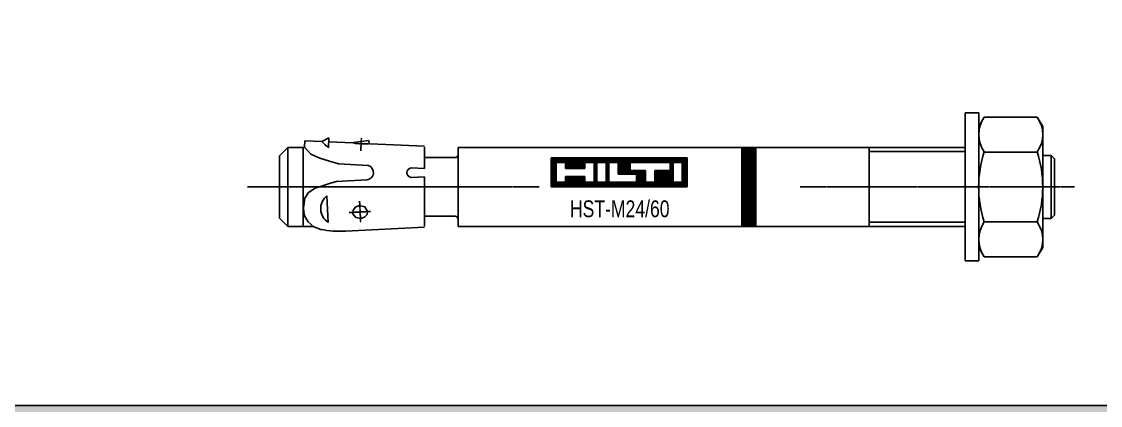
# Model space of a CAD drawing. Header units: millimetres. Extents: x 296 to 4896, y 152 to 3333.
# Drawn here: x 3438.7 to 3758.9, y 493.9 to 608.1 of the extents above; entities that cross this region are included whole.
import ezdxf
from ezdxf.enums import TextEntityAlignment as Align

# ---------------------------------------------------------------- set-up
doc = ezdxf.new("R2010")
doc.units = ezdxf.units.MM
doc.linetypes.add('DASHED', pattern=[0.25, 0.15625, -0.09375])
for name, color, linetype in [('1', 1, 'DASHED'), ('10', 1, 'Continuous'), ('2', 3, 'Continuous'), ('3', 4, 'Continuous'), ('4', 2, 'Continuous'), ('950', 3, 'Continuous'), ('951', 1, 'Continuous')]:
    doc.layers.add(name, color=color, linetype=linetype)
doc.styles.get("Standard").update_dxf_attribs({"font": 'arial.ttf'})

# ---------------------------------------------------------------- blocks, each defined once
blk = doc.blocks.new('HST-M24-60')
at = {"layer": '1'}
for p, q in [((-205.88, 10.74), (-205.7, 14.64)), ((-239.48, 0), (-152.92, 0)), ((-237.64, 0), (-178.89, 0)), ((-75.47, 0), (5.97, 0)), ((-206.24, -4.19), (-205.92, -10.36)), ((-209.32, -7.61), (-202.9, -7.28))]:
    blk.add_line(p, q, dxfattribs=at)
at = {"layer": '1', "linetype": 'Continuous'}
blk.add_arc((-205.01, 27.72), 14.95, 258.4927, 276.2076, dxfattribs=at)
at = {"layer": '10'}
for p, q in [((-149.35, 8.68), (-109.03, 8.68)), ((-149.35, 0), (-149.35, 8.68)), ((-149.27, 8.68), (-149.27, 0)), ((-149.12, 0), (-149.12, 8.68)), ((-148.98, 8.68), (-148.98, 0)), ((-148.83, 0), (-148.83, 8.68)), ((-148.69, 8.68), (-148.69, 0)), ((-148.55, 0), (-148.55, 8.68)), ((-148.4, 8.68), (-148.4, 0)), ((-148.26, 0), (-148.26, 8.68)), ((-148.11, 8.68), (-148.11, 0)), ((-147.97, 0), (-147.97, 8.68)), ((-147.9, 7.23), (-145.18, 7.23)), ((-147.9, 1.45), (-147.9, 7.23)), ((-147.82, 8.68), (-147.82, 7.23)), ((-147.68, 7.23), (-147.68, 8.68)), ((-147.53, 8.68), (-147.53, 7.23)), ((-147.39, 7.23), (-147.39, 8.68)), ((-147.24, 8.68), (-147.24, 7.23)), ((-147.1, 7.23), (-147.1, 8.68)), ((-146.95, 8.68), (-146.95, 7.23)), ((-146.81, 7.23), (-146.81, 8.68)), ((-146.67, 8.68), (-146.67, 7.23)), ((-146.52, 7.23), (-146.52, 8.68)), ((-146.38, 8.68), (-146.38, 7.23)), ((-146.23, 7.23), (-146.23, 8.68)), ((-146.09, 8.68), (-146.09, 7.23)), ((-145.94, 7.23), (-145.94, 8.68)), ((-145.8, 8.68), (-145.8, 7.23)), ((-145.65, 7.23), (-145.65, 8.68)), ((-145.51, 8.68), (-145.51, 7.23)), ((-145.36, 7.23), (-145.36, 8.68)), ((-145.22, 8.68), (-145.22, 7.23)), ((-145.18, 5.53), (-145.18, 7.23)), ((-145.07, 5.53), (-145.07, 8.68)), ((-144.93, 8.68), (-144.93, 5.53)), ((-144.79, 5.53), (-144.79, 8.68)), ((-144.64, 8.68), (-144.64, 5.53)), ((-144.5, 5.53), (-144.5, 8.68)), ((-144.35, 8.68), (-144.35, 5.53)), ((-144.21, 5.53), (-144.21, 8.68)), ((-144.06, 8.68), (-144.06, 5.53)), ((-143.92, 5.53), (-143.92, 8.68)), ((-143.77, 8.68), (-143.77, 5.53)), ((-143.63, 5.53), (-143.63, 8.68)), ((-143.48, 8.68), (-143.48, 5.53)), ((-143.34, 5.53), (-143.34, 8.68)), ((-143.19, 8.68), (-143.19, 5.53)), ((-143.05, 5.53), (-143.05, 8.68)), ((-142.91, 8.68), (-142.91, 5.53)), ((-142.76, 5.53), (-142.76, 8.68)), ((-142.62, 8.68), (-142.62, 5.53)), ((-142.47, 5.53), (-142.47, 8.68)), ((-142.33, 8.68), (-142.33, 5.53)), ((-142.18, 5.53), (-142.18, 8.68)), ((-142.04, 8.68), (-142.04, 5.53)), ((-141.89, 5.53), (-141.89, 8.68)), ((-141.75, 8.68), (-141.75, 5.53)), ((-141.6, 5.53), (-141.6, 8.68)), ((-141.46, 8.68), (-141.46, 5.53)), ((-141.31, 5.53), (-141.31, 8.68)), ((-141.17, 8.68), (-141.17, 5.53)), ((-141.03, 5.53), (-141.03, 8.68)), ((-140.88, 8.68), (-140.88, 5.53)), ((-140.74, 5.53), (-140.74, 8.68)), ((-140.59, 8.68), (-140.59, 5.53)), ((-140.45, 5.53), (-140.45, 8.68)), ((-140.3, 8.68), (-140.3, 5.53)), ((-140.16, 5.53), (-140.16, 8.68)), ((-140.01, 8.68), (-140.01, 5.53)), ((-139.87, 5.53), (-139.87, 8.68)), ((-139.72, 8.68), (-139.72, 5.53)), ((-139.58, 5.53), (-139.58, 8.68)), ((-139.43, 8.68), (-139.43, 5.53)), ((-139.39, 5.53), (-139.39, 7.23)), ((-139.39, 7.23), (-136.67, 7.23)), ((-139.29, 7.23), (-139.29, 8.68)), ((-139.15, 8.68), (-139.15, 7.23)), ((-139, 7.23), (-139, 8.68)), ((-138.86, 8.68), (-138.86, 7.23)), ((-138.71, 7.23), (-138.71, 8.68)), ((-138.57, 8.68), (-138.57, 7.23)), ((-138.42, 7.23), (-138.42, 8.68)), ((-138.28, 8.68), (-138.28, 7.23)), ((-138.13, 7.23), (-138.13, 8.68)), ((-137.99, 8.68), (-137.99, 7.23)), ((-137.84, 7.23), (-137.84, 8.68)), ((-137.7, 8.68), (-137.7, 7.23)), ((-137.55, 7.23), (-137.55, 8.68)), ((-137.41, 8.68), (-137.41, 7.23)), ((-137.27, 7.23), (-137.27, 8.68)), ((-137.12, 8.68), (-137.12, 7.23)), ((-136.98, 7.23), (-136.98, 8.68)), ((-136.83, 8.68), (-136.83, 7.23)), ((-136.69, 7.23), (-136.69, 8.68)), ((-136.67, 1.45), (-136.67, 7.23)), ((-136.54, 8.68), (-136.54, 0)), ((-136.4, 0), (-136.4, 8.68)), ((-136.25, 8.68), (-136.25, 0)), ((-136.11, 0), (-136.11, 8.68)), ((-135.96, 8.68), (-135.96, 0)), ((-135.82, 7.23), (-135.82, 8.68)), ((-135.82, 1.45), (-135.82, 7.23)), ((-135.82, 7.23), (-133.1, 7.23)), ((-135.67, 8.68), (-135.67, 7.23)), ((-135.53, 7.23), (-135.53, 8.68)), ((-135.39, 8.68), (-135.39, 7.23)), ((-135.24, 7.23), (-135.24, 8.68)), ((-135.1, 8.68), (-135.1, 7.23)), ((-134.95, 7.23), (-134.95, 8.68)), ((-134.81, 8.68), (-134.81, 7.23)), ((-134.66, 7.23), (-134.66, 8.68)), ((-134.52, 8.68), (-134.52, 7.23)), ((-134.37, 7.23), (-134.37, 8.68)), ((-134.23, 8.68), (-134.23, 7.23)), ((-134.08, 7.23), (-134.08, 8.68)), ((-133.94, 8.68), (-133.94, 7.23)), ((-133.79, 7.23), (-133.79, 8.68)), ((-133.65, 8.68), (-133.65, 7.23)), ((-133.51, 7.23), (-133.51, 8.68)), ((-133.36, 8.68), (-133.36, 7.23)), ((-133.22, 7.23), (-133.22, 8.68)), ((-133.1, 1.45), (-133.1, 7.23)), ((-133.07, 8.68), (-133.07, 0)), ((-132.93, 0), (-132.93, 8.68)), ((-132.78, 8.68), (-132.78, 0)), ((-132.64, 0), (-132.64, 8.68)), ((-132.49, 8.68), (-132.49, 0)), ((-132.35, 0), (-132.35, 8.68)), ((-132.25, 1.45), (-132.25, 7.23)), ((-132.25, 7.23), (-129.53, 7.23)), ((-132.2, 8.68), (-132.2, 7.23)), ((-132.06, 7.23), (-132.06, 8.68)), ((-131.91, 8.68), (-131.91, 7.23)), ((-131.77, 7.23), (-131.77, 8.68)), ((-131.63, 8.68), (-131.63, 7.23)), ((-131.48, 7.23), (-131.48, 8.68)), ((-131.34, 8.68), (-131.34, 7.23)), ((-131.19, 7.23), (-131.19, 8.68)), ((-131.05, 8.68), (-131.05, 7.23)), ((-130.9, 7.23), (-130.9, 8.68)), ((-130.76, 8.68), (-130.76, 7.23)), ((-130.61, 7.23), (-130.61, 8.68)), ((-130.47, 8.68), (-130.47, 7.23)), ((-130.32, 7.23), (-130.32, 8.68)), ((-130.18, 8.68), (-130.18, 7.23)), ((-130.03, 7.23), (-130.03, 8.68)), ((-129.89, 8.68), (-129.89, 7.23)), ((-129.75, 7.23), (-129.75, 8.68)), ((-129.6, 8.68), (-129.6, 7.23)), ((-129.53, 3.83), (-129.53, 7.23)), ((-129.46, 3.83), (-129.46, 8.68)), ((-129.31, 8.68), (-129.31, 3.83)), ((-129.17, 3.83), (-129.17, 8.68)), ((-129.02, 8.68), (-129.02, 3.83)), ((-128.88, 3.83), (-128.88, 8.68)), ((-128.73, 8.68), (-128.73, 3.83)), ((-128.59, 3.83), (-128.59, 8.68)), ((-128.44, 8.68), (-128.44, 3.83)), ((-128.3, 3.83), (-128.3, 8.68)), ((-128.15, 8.68), (-128.15, 3.83)), ((-128.01, 3.83), (-128.01, 8.68)), ((-127.87, 8.68), (-127.87, 3.83)), ((-127.72, 3.83), (-127.72, 8.68)), ((-127.58, 8.68), (-127.58, 3.83)), ((-127.43, 3.83), (-127.43, 8.68)), ((-127.29, 8.68), (-127.29, 3.83)), ((-127.14, 3.83), (-127.14, 8.68)), ((-127, 8.68), (-127, 3.83)), ((-126.85, 3.83), (-126.85, 8.68)), ((-126.71, 8.68), (-126.71, 3.83)), ((-126.56, 3.83), (-126.56, 8.68)), ((-126.42, 8.68), (-126.42, 3.83)), ((-126.27, 3.83), (-126.27, 8.68)), ((-126.13, 8.68), (-126.13, 3.83)), ((-125.99, 3.83), (-125.99, 8.68)), ((-125.95, 4.85), (-125.95, 7.23)), ((-125.95, 7.23), (-114.04, 7.23)), ((-125.84, 8.68), (-125.84, 7.23)), ((-125.7, 7.23), (-125.7, 8.68)), ((-125.55, 8.68), (-125.55, 7.23)), ((-125.41, 7.23), (-125.41, 8.68)), ((-125.26, 8.68), (-125.26, 7.23)), ((-125.12, 7.23), (-125.12, 8.68)), ((-124.97, 8.68), (-124.97, 7.23)), ((-124.83, 7.23), (-124.83, 8.68)), ((-124.68, 8.68), (-124.68, 7.23)), ((-124.54, 7.23), (-124.54, 8.68)), ((-124.39, 8.68), (-124.39, 7.23)), ((-124.25, 7.23), (-124.25, 8.68)), ((-124.11, 8.68), (-124.11, 7.23)), ((-123.96, 7.23), (-123.96, 8.68)), ((-123.82, 8.68), (-123.82, 7.23)), ((-123.67, 7.23), (-123.67, 8.68)), ((-123.53, 8.68), (-123.53, 7.23)), ((-123.38, 7.23), (-123.38, 8.68)), ((-123.24, 8.68), (-123.24, 7.23)), ((-123.09, 7.23), (-123.09, 8.68)), ((-122.95, 8.68), (-122.95, 7.23)), ((-122.8, 7.23), (-122.8, 8.68)), ((-122.66, 8.68), (-122.66, 7.23)), ((-122.51, 7.23), (-122.51, 8.68)), ((-122.37, 8.68), (-122.37, 7.23)), ((-122.23, 7.23), (-122.23, 8.68)), ((-122.08, 8.68), (-122.08, 7.23)), ((-121.94, 7.23), (-121.94, 8.68)), ((-121.79, 8.68), (-121.79, 7.23)), ((-121.65, 7.23), (-121.65, 8.68)), ((-121.5, 8.68), (-121.5, 7.23)), ((-121.36, 7.23), (-121.36, 8.68)), ((-121.21, 8.68), (-121.21, 7.23)), ((-121.07, 7.23), (-121.07, 8.68)), ((-120.92, 8.68), (-120.92, 7.23)), ((-120.78, 7.23), (-120.78, 8.68)), ((-120.63, 8.68), (-120.63, 7.23)), ((-120.49, 7.23), (-120.49, 8.68)), ((-120.35, 8.68), (-120.35, 7.23)), ((-120.2, 7.23), (-120.2, 8.68)), ((-120.06, 8.68), (-120.06, 7.23)), ((-119.91, 7.23), (-119.91, 8.68)), ((-119.77, 8.68), (-119.77, 7.23)), ((-119.62, 7.23), (-119.62, 8.68)), ((-119.48, 8.68), (-119.48, 7.23)), ((-119.33, 7.23), (-119.33, 8.68)), ((-119.19, 8.68), (-119.19, 7.23)), ((-119.04, 7.23), (-119.04, 8.68)), ((-118.9, 8.68), (-118.9, 7.23)), ((-118.75, 7.23), (-118.75, 8.68)), ((-118.61, 8.68), (-118.61, 7.23)), ((-118.47, 7.23), (-118.47, 8.68)), ((-118.32, 8.68), (-118.32, 7.23)), ((-118.18, 7.23), (-118.18, 8.68)), ((-118.03, 8.68), (-118.03, 7.23)), ((-117.89, 7.23), (-117.89, 8.68)), ((-117.74, 8.68), (-117.74, 7.23)), ((-117.6, 7.23), (-117.6, 8.68)), ((-117.45, 8.68), (-117.45, 7.23)), ((-117.31, 7.23), (-117.31, 8.68)), ((-117.16, 8.68), (-117.16, 7.23)), ((-117.02, 7.23), (-117.02, 8.68)), ((-116.87, 8.68), (-116.87, 7.23)), ((-116.73, 7.23), (-116.73, 8.68)), ((-116.59, 8.68), (-116.59, 7.23)), ((-116.44, 7.23), (-116.44, 8.68)), ((-116.3, 8.68), (-116.3, 7.23)), ((-116.15, 7.23), (-116.15, 8.68)), ((-116.01, 8.68), (-116.01, 7.23)), ((-115.86, 7.23), (-115.86, 8.68)), ((-115.72, 8.68), (-115.72, 7.23)), ((-115.57, 7.23), (-115.57, 8.68)), ((-115.43, 8.68), (-115.43, 7.23)), ((-115.28, 7.23), (-115.28, 8.68)), ((-115.14, 8.68), (-115.14, 7.23)), ((-114.99, 7.23), (-114.99, 8.68)), ((-114.85, 8.68), (-114.85, 7.23)), ((-114.71, 7.23), (-114.71, 8.68)), ((-114.56, 8.68), (-114.56, 7.23)), ((-114.42, 7.23), (-114.42, 8.68)), ((-114.27, 8.68), (-114.27, 7.23)), ((-114.13, 7.23), (-114.13, 8.68)), ((-114.04, 4.85), (-114.04, 7.23)), ((-113.98, 8.68), (-113.98, 0)), ((-113.84, 0), (-113.84, 8.68)), ((-113.69, 8.68), (-113.69, 0)), ((-113.55, 0), (-113.55, 8.68)), ((-113.4, 8.68), (-113.4, 0)), ((-113.26, 0), (-113.26, 8.68)), ((-113.19, 1.45), (-113.19, 7.23)), ((-113.19, 7.23), (-110.47, 7.23)), ((-113.11, 8.68), (-113.11, 7.23)), ((-112.97, 7.23), (-112.97, 8.68)), ((-112.83, 8.68), (-112.83, 7.23)), ((-112.68, 7.23), (-112.68, 8.68)), ((-112.54, 8.68), (-112.54, 7.23)), ((-112.39, 7.23), (-112.39, 8.68)), ((-112.25, 8.68), (-112.25, 7.23)), ((-112.1, 7.23), (-112.1, 8.68)), ((-111.96, 8.68), (-111.96, 7.23)), ((-111.81, 7.23), (-111.81, 8.68)), ((-111.67, 8.68), (-111.67, 7.23)), ((-111.52, 7.23), (-111.52, 8.68)), ((-111.38, 8.68), (-111.38, 7.23)), ((-111.23, 7.23), (-111.23, 8.68)), ((-111.09, 8.68), (-111.09, 7.23)), ((-110.95, 7.23), (-110.95, 8.68)), ((-110.8, 8.68), (-110.8, 7.23)), ((-110.66, 7.23), (-110.66, 8.68)), ((-110.51, 8.68), (-110.51, 7.23)), ((-110.47, 1.45), (-110.47, 7.23)), ((-110.37, 0), (-110.37, 8.68)), ((-110.22, 8.68), (-110.22, 0)), ((-110.08, 0), (-110.08, 8.68)), ((-109.93, 8.68), (-109.93, 0)), ((-109.79, 0), (-109.79, 8.68)), ((-109.64, 8.68), (-109.64, 0)), ((-109.5, 0), (-109.5, 8.68)), ((-109.35, 8.68), (-109.35, 0)), ((-109.21, 0), (-109.21, 8.68)), ((-109.07, 8.68), (-109.07, 0)), ((-109.03, 0), (-109.03, 8.68)), ((-145.18, 5.53), (-139.39, 5.53)), ((-124.08, 3.83), (-129.53, 3.83)), ((-125.95, 4.85), (-121.36, 4.85)), ((-125.84, 4.85), (-125.84, 3.83)), ((-125.7, 3.83), (-125.7, 4.85)), ((-125.55, 4.85), (-125.55, 3.83)), ((-125.41, 3.83), (-125.41, 4.85)), ((-125.26, 4.85), (-125.26, 3.83)), ((-125.12, 3.83), (-125.12, 4.85)), ((-124.97, 4.85), (-124.97, 3.83)), ((-124.83, 3.83), (-124.83, 4.85)), ((-124.68, 4.85), (-124.68, 3.83)), ((-124.54, 3.83), (-124.54, 4.85)), ((-124.39, 4.85), (-124.39, 3.83)), ((-124.25, 3.83), (-124.25, 4.85)), ((-124.11, 4.85), (-124.11, 3.83)), ((-124.08, 1.45), (-124.08, 3.83)), ((-123.96, 0), (-123.96, 4.85)), ((-123.82, 4.85), (-123.82, 0)), ((-123.67, 0), (-123.67, 4.85)), ((-123.53, 4.85), (-123.53, 0)), ((-123.38, 0), (-123.38, 4.85)), ((-123.24, 4.85), (-123.24, 0)), ((-123.09, 0), (-123.09, 4.85)), ((-122.95, 4.85), (-122.95, 0)), ((-122.8, 0), (-122.8, 4.85)), ((-122.66, 4.85), (-122.66, 0)), ((-122.51, 0), (-122.51, 4.85)), ((-122.37, 4.85), (-122.37, 0)), ((-122.23, 0), (-122.23, 4.85)), ((-122.08, 4.85), (-122.08, 0)), ((-121.94, 0), (-121.94, 4.85)), ((-121.79, 4.85), (-121.79, 0)), ((-121.65, 0), (-121.65, 4.85)), ((-121.5, 4.85), (-121.5, 0)), ((-121.36, 1.45), (-121.36, 4.85)), ((-118.64, 4.85), (-114.04, 4.85)), ((-118.64, 1.45), (-118.64, 4.85)), ((-118.61, 4.85), (-118.61, 0)), ((-118.47, 0), (-118.47, 4.85)), ((-118.32, 4.85), (-118.32, 0)), ((-118.18, 0), (-118.18, 4.85)), ((-118.03, 4.85), (-118.03, 0)), ((-117.89, 0), (-117.89, 4.85)), ((-117.74, 4.85), (-117.74, 0)), ((-117.6, 0), (-117.6, 4.85)), ((-117.45, 4.85), (-117.45, 0)), ((-117.31, 0), (-117.31, 4.85)), ((-117.16, 4.85), (-117.16, 0)), ((-117.02, 0), (-117.02, 4.85)), ((-116.87, 4.85), (-116.87, 0)), ((-116.73, 0), (-116.73, 4.85)), ((-116.59, 4.85), (-116.59, 0)), ((-116.44, 0), (-116.44, 4.85)), ((-116.3, 4.85), (-116.3, 0)), ((-116.15, 0), (-116.15, 4.85)), ((-116.01, 4.85), (-116.01, 0)), ((-115.86, 0), (-115.86, 4.85)), ((-115.72, 4.85), (-115.72, 0)), ((-115.57, 0), (-115.57, 4.85)), ((-115.43, 4.85), (-115.43, 0)), ((-115.28, 0), (-115.28, 4.85)), ((-115.14, 4.85), (-115.14, 0)), ((-114.99, 0), (-114.99, 4.85)), ((-114.85, 4.85), (-114.85, 0)), ((-114.71, 0), (-114.71, 4.85)), ((-114.56, 4.85), (-114.56, 0)), ((-114.42, 0), (-114.42, 4.85)), ((-114.27, 4.85), (-114.27, 0)), ((-114.13, 0), (-114.13, 4.85)), ((-149.35, 0), (-109.03, 0)), ((-147.9, 1.45), (-145.18, 1.45)), ((-147.82, 1.45), (-147.82, 0)), ((-147.68, 0), (-147.68, 1.45)), ((-147.53, 1.45), (-147.53, 0)), ((-147.39, 0), (-147.39, 1.45)), ((-147.24, 1.45), (-147.24, 0)), ((-147.1, 0), (-147.1, 1.45)), ((-146.95, 1.45), (-146.95, 0)), ((-146.81, 0), (-146.81, 1.45)), ((-146.67, 1.45), (-146.67, 0)), ((-146.52, 0), (-146.52, 1.45)), ((-146.38, 1.45), (-146.38, 0)), ((-146.23, 0), (-146.23, 1.45)), ((-146.09, 1.45), (-146.09, 0)), ((-145.94, 0), (-145.94, 1.45)), ((-145.8, 1.45), (-145.8, 0)), ((-145.65, 0), (-145.65, 1.45)), ((-145.51, 1.45), (-145.51, 0)), ((-145.36, 0), (-145.36, 1.45)), ((-145.22, 1.45), (-145.22, 0)), ((-145.18, 3.15), (-139.39, 3.15)), ((-145.18, 1.45), (-145.18, 3.15)), ((-145.07, 0), (-145.07, 3.15)), ((-144.93, 3.15), (-144.93, 0)), ((-144.79, 0), (-144.79, 3.15)), ((-144.64, 3.15), (-144.64, 0)), ((-144.5, 0), (-144.5, 3.15)), ((-144.35, 3.15), (-144.35, 0)), ((-144.21, 0), (-144.21, 3.15)), ((-144.06, 3.15), (-144.06, 0)), ((-143.92, 0), (-143.92, 3.15)), ((-143.77, 3.15), (-143.77, 0)), ((-143.63, 0), (-143.63, 3.15)), ((-143.48, 3.15), (-143.48, 0)), ((-143.34, 0), (-143.34, 3.15)), ((-143.19, 3.15), (-143.19, 0)), ((-143.05, 0), (-143.05, 3.15)), ((-142.91, 3.15), (-142.91, 0)), ((-142.76, 0), (-142.76, 3.15)), ((-142.62, 3.15), (-142.62, 0)), ((-142.47, 0), (-142.47, 3.15)), ((-142.33, 3.15), (-142.33, 0)), ((-142.18, 0), (-142.18, 3.15)), ((-142.04, 3.15), (-142.04, 0)), ((-141.89, 0), (-141.89, 3.15)), ((-141.75, 3.15), (-141.75, 0)), ((-141.6, 0), (-141.6, 3.15)), ((-141.46, 3.15), (-141.46, 0)), ((-141.31, 0), (-141.31, 3.15)), ((-141.17, 3.15), (-141.17, 0)), ((-141.03, 0), (-141.03, 3.15)), ((-140.88, 3.15), (-140.88, 0)), ((-140.74, 0), (-140.74, 3.15)), ((-140.59, 3.15), (-140.59, 0)), ((-140.45, 0), (-140.45, 3.15)), ((-140.3, 3.15), (-140.3, 0)), ((-140.16, 0), (-140.16, 3.15)), ((-140.01, 3.15), (-140.01, 0)), ((-139.87, 0), (-139.87, 3.15)), ((-139.72, 3.15), (-139.72, 0)), ((-139.58, 0), (-139.58, 3.15)), ((-139.43, 3.15), (-139.43, 0)), ((-139.39, 3.15), (-139.39, 1.45)), ((-139.39, 1.45), (-136.67, 1.45)), ((-139.29, 0), (-139.29, 1.45)), ((-139.15, 1.45), (-139.15, 0)), ((-139, 0), (-139, 1.45)), ((-138.86, 1.45), (-138.86, 0)), ((-138.71, 0), (-138.71, 1.45)), ((-138.57, 1.45), (-138.57, 0)), ((-138.42, 0), (-138.42, 1.45)), ((-138.28, 1.45), (-138.28, 0)), ((-138.13, 0), (-138.13, 1.45)), ((-137.99, 1.45), (-137.99, 0)), ((-137.84, 0), (-137.84, 1.45)), ((-137.7, 1.45), (-137.7, 0)), ((-137.55, 0), (-137.55, 1.45)), ((-137.41, 1.45), (-137.41, 0)), ((-137.27, 0), (-137.27, 1.45)), ((-137.12, 1.45), (-137.12, 0)), ((-136.98, 0), (-136.98, 1.45)), ((-136.83, 1.45), (-136.83, 0)), ((-136.69, 0), (-136.69, 1.45)), ((-135.82, 1.45), (-133.1, 1.45)), ((-135.82, 0), (-135.82, 1.45)), ((-135.67, 1.45), (-135.67, 0)), ((-135.53, 0), (-135.53, 1.45)), ((-135.39, 1.45), (-135.39, 0)), ((-135.24, 0), (-135.24, 1.45)), ((-135.1, 1.45), (-135.1, 0)), ((-134.95, 0), (-134.95, 1.45)), ((-134.81, 1.45), (-134.81, 0)), ((-134.66, 0), (-134.66, 1.45)), ((-134.52, 1.45), (-134.52, 0)), ((-134.37, 0), (-134.37, 1.45)), ((-134.23, 1.45), (-134.23, 0)), ((-134.08, 0), (-134.08, 1.45)), ((-133.94, 1.45), (-133.94, 0)), ((-133.79, 0), (-133.79, 1.45)), ((-133.65, 1.45), (-133.65, 0)), ((-133.51, 0), (-133.51, 1.45)), ((-133.36, 1.45), (-133.36, 0)), ((-133.22, 0), (-133.22, 1.45)), ((-132.25, 1.45), (-124.08, 1.45)), ((-132.2, 1.45), (-132.2, 0)), ((-132.06, 0), (-132.06, 1.45)), ((-131.91, 1.45), (-131.91, 0)), ((-131.77, 0), (-131.77, 1.45)), ((-131.63, 1.45), (-131.63, 0)), ((-131.48, 0), (-131.48, 1.45)), ((-131.34, 1.45), (-131.34, 0)), ((-131.19, 0), (-131.19, 1.45)), ((-131.05, 1.45), (-131.05, 0)), ((-130.9, 0), (-130.9, 1.45)), ((-130.76, 1.45), (-130.76, 0)), ((-130.61, 0), (-130.61, 1.45)), ((-130.47, 1.45), (-130.47, 0)), ((-130.32, 0), (-130.32, 1.45)), ((-130.18, 1.45), (-130.18, 0)), ((-130.03, 0), (-130.03, 1.45)), ((-129.89, 1.45), (-129.89, 0)), ((-129.75, 0), (-129.75, 1.45)), ((-129.6, 1.45), (-129.6, 0)), ((-129.46, 0), (-129.46, 1.45)), ((-129.31, 1.45), (-129.31, 0)), ((-129.17, 0), (-129.17, 1.45)), ((-129.02, 1.45), (-129.02, 0)), ((-128.88, 0), (-128.88, 1.45)), ((-128.73, 1.45), (-128.73, 0)), ((-128.59, 0), (-128.59, 1.45)), ((-128.44, 1.45), (-128.44, 0)), ((-128.3, 0), (-128.3, 1.45)), ((-128.15, 1.45), (-128.15, 0)), ((-128.01, 0), (-128.01, 1.45)), ((-127.87, 1.45), (-127.87, 0)), ((-127.72, 0), (-127.72, 1.45)), ((-127.58, 1.45), (-127.58, 0)), ((-127.43, 0), (-127.43, 1.45)), ((-127.29, 1.45), (-127.29, 0)), ((-127.14, 0), (-127.14, 1.45)), ((-127, 1.45), (-127, 0)), ((-126.85, 0), (-126.85, 1.45)), ((-126.71, 1.45), (-126.71, 0)), ((-126.56, 0), (-126.56, 1.45)), ((-126.42, 1.45), (-126.42, 0)), ((-126.27, 0), (-126.27, 1.45)), ((-126.13, 1.45), (-126.13, 0)), ((-125.99, 0), (-125.99, 1.45)), ((-125.84, 1.45), (-125.84, 0)), ((-125.7, 0), (-125.7, 1.45)), ((-125.55, 1.45), (-125.55, 0)), ((-125.41, 0), (-125.41, 1.45)), ((-125.26, 1.45), (-125.26, 0)), ((-125.12, 0), (-125.12, 1.45)), ((-124.97, 1.45), (-124.97, 0)), ((-124.83, 0), (-124.83, 1.45)), ((-124.68, 1.45), (-124.68, 0)), ((-124.54, 0), (-124.54, 1.45)), ((-124.39, 1.45), (-124.39, 0)), ((-124.25, 0), (-124.25, 1.45)), ((-124.11, 1.45), (-124.11, 0)), ((-121.36, 1.45), (-118.64, 1.45)), ((-121.36, 0), (-121.36, 1.45)), ((-121.21, 1.45), (-121.21, 0)), ((-121.07, 0), (-121.07, 1.45)), ((-120.92, 1.45), (-120.92, 0)), ((-120.78, 0), (-120.78, 1.45)), ((-120.63, 1.45), (-120.63, 0)), ((-120.49, 0), (-120.49, 1.45)), ((-120.35, 1.45), (-120.35, 0)), ((-120.2, 0), (-120.2, 1.45)), ((-120.06, 1.45), (-120.06, 0)), ((-119.91, 0), (-119.91, 1.45)), ((-119.77, 1.45), (-119.77, 0)), ((-119.62, 0), (-119.62, 1.45)), ((-119.48, 1.45), (-119.48, 0)), ((-119.33, 0), (-119.33, 1.45)), ((-119.19, 1.45), (-119.19, 0)), ((-119.04, 0), (-119.04, 1.45)), ((-118.9, 1.45), (-118.9, 0)), ((-118.75, 0), (-118.75, 1.45)), ((-113.19, 1.45), (-110.47, 1.45)), ((-113.11, 1.45), (-113.11, 0)), ((-112.97, 0), (-112.97, 1.45)), ((-112.83, 1.45), (-112.83, 0)), ((-112.68, 0), (-112.68, 1.45)), ((-112.54, 1.45), (-112.54, 0)), ((-112.39, 0), (-112.39, 1.45)), ((-112.25, 1.45), (-112.25, 0)), ((-112.1, 0), (-112.1, 1.45)), ((-111.96, 1.45), (-111.96, 0)), ((-111.81, 0), (-111.81, 1.45)), ((-111.67, 1.45), (-111.67, 0)), ((-111.52, 0), (-111.52, 1.45)), ((-111.38, 1.45), (-111.38, 0)), ((-111.23, 0), (-111.23, 1.45)), ((-111.09, 1.45), (-111.09, 0)), ((-110.95, 0), (-110.95, 1.45)), ((-110.8, 1.45), (-110.8, 0)), ((-110.66, 0), (-110.66, 1.45)), ((-110.51, 1.45), (-110.51, 0))]:
    blk.add_line(p, q, dxfattribs=at)
at = {"layer": '2'}
for p, q in [((-26.51, 22), (-26.51, -22)), ((-26.51, 22), (-22.51, 22)), ((-22.51, 22), (-22.51, -22)), ((-222.56, 11.83), (-222.46, 13.74)), ((-222.46, 13.74), (-217.42, 13.51)), ((-217.42, 13.51), (-215.32, 14.59)), ((-215.46, 11.66), (-215.32, 14.59)), ((-215.38, 13.41), (-208.27, 13.08)), ((-207.99, 13.25), (-203.52, 13.83)), ((-203.43, 13.1), (-203.52, 13.83)), ((-203.15, 12.85), (-187.02, 12.1)), ((-227.5, 11.75), (-230, 9.25)), ((-227.5, 11.75), (-227.5, -11.75)), ((-227.5, 11.75), (-222.51, 11.75)), ((-223.03, -11.75), (-223.03, 11.75)), ((-187.02, 5.47), (-187.02, 11.82)), ((-177, -11.75), (-177, 11.75)), ((-177, 11.75), (-26.51, 11.75)), ((-92.82, -11.75), (-92.82, 11.75)), ((-88.6, -11.75), (-88.6, 11.75)), ((-55, 11.75), (-55, -11.75)), ((-230, 9.25), (-230, -9.25)), ((-212.5, 6.86), (-203.66, 6.39)), ((-187.02, 8.72), (-177.9, 8.72)), ((-3.51, 9.4), (-1, 9.4)), ((-1, 9.4), (-1, -9.4)), ((0, 8.4), (-1, 9.4)), ((0, -8.4), (0, 8.4)), ((-190.95, 5.68), (-187.02, 5.47)), ((-213.08, 1.6), (-204.1, 2.07)), ((-190.95, 2.8), (-187.02, 3.01)), ((-187.02, 3.01), (-187.02, -11.65)), ((-215.94, -2.66), (-215.53, -10.52)), ((-230, -9.25), (-227.5, -11.75)), ((-187.02, -8.72), (-177.9, -8.72)), ((-3.51, -9.4), (-1, -9.4)), ((-1, -9.4), (0, -8.4)), ((-227.5, -11.75), (-219.98, -11.75)), ((-210.44, -13.14), (-187.02, -11.91)), ((-177, -11.75), (-26.51, -11.75)), ((-26.51, -22), (-22.51, -22))]:
    blk.add_line(p, q, dxfattribs=at)
for points in [[(-222.56, 11.83), (-220.68, 9.74), (-218.02, 8.57), (-215.2, 7.71), (-212.5, 6.86)], [(-222.86, -6.21), (-222.47, -3.35), (-221.4, -1.63), (-219.43, -0.31), (-216.61, 0.58), (-214.83, 1.08), (-213.08, 1.6)], [(-217.73, -12.61), (-219.81, -11.85), (-221.55, -10.39), (-222.48, -8.77), (-222.75, -7.51), (-222.86, -6.21)]]:
    blk.add_lwpolyline(points, dxfattribs=at)
blk.add_lwpolyline([(-203.86, -7.33), (-204.65, -5.95), (-206.35, -5.54), (-207.5, -5.99), (-208.17, -6.87), (-208.2, -8.01), (-207.35, -9.03), (-205.92, -9.36), (-204.76, -8.97), (-204.02, -8.15)], close=True, dxfattribs=at)
for centre, radius, start, end in [((-208.4, 21.15), 11.82, 220.2631, 233.3507), ((-208.25, 13.38), 0.296, 267.3502, 334.0901), ((-203.14, 13.14), 0.296, 187.3502, 267.3502), ((-177.9, 9.62), 0.901, 270, 0), ((-204.34, 4.28), 2.22, 276.1253, 72.1482), ((-190.74, 4.24), 1.45, 98.5979, 261.4021), ((-212.98, -6.45), 4.81, 128.033, 237.967), ((-177.9, -9.62), 0.901, 0, 90), ((-211.97, 16.19), 29.37, 258.7007, 273)]:
    blk.add_arc(centre, radius, start, end, dxfattribs=at)
at = {"layer": '4'}
for p, q in [((-88.65, 11.75), (-92.82, 7.58)), ((-92.82, 7.72), (-88.79, 11.75)), ((-88.93, 11.75), (-92.82, 7.86)), ((-92.82, 8), (-89.07, 11.75)), ((-89.21, 11.75), (-92.82, 8.14)), ((-92.82, 8.28), (-89.35, 11.75)), ((-89.5, 11.75), (-92.82, 8.42)), ((-92.82, 8.57), (-89.64, 11.75)), ((-89.78, 11.75), (-92.82, 8.71)), ((-92.82, 8.85), (-89.92, 11.75)), ((-90.06, 11.75), (-92.82, 8.99)), ((-92.82, 9.13), (-90.2, 11.75)), ((-90.34, 11.75), (-92.82, 9.27)), ((-92.82, 9.41), (-90.49, 11.75)), ((-90.63, 11.75), (-92.82, 9.56)), ((-92.82, 9.7), (-90.77, 11.75)), ((-90.91, 11.75), (-92.82, 9.84)), ((-92.82, 9.98), (-91.05, 11.75)), ((-91.19, 11.75), (-92.82, 10.12)), ((-92.82, 10.26), (-91.33, 11.75)), ((-91.48, 11.75), (-92.82, 10.4)), ((-92.82, 10.54), (-91.62, 11.75)), ((-91.76, 11.75), (-92.82, 10.69)), ((-92.82, 10.83), (-91.9, 11.75)), ((-92.04, 11.75), (-92.82, 10.97)), ((-92.82, 11.11), (-92.18, 11.75)), ((-92.32, 11.75), (-92.82, 11.25)), ((-92.82, 11.39), (-92.47, 11.75)), ((-92.61, 11.75), (-92.82, 11.53)), ((-92.82, 11.68), (-92.75, 11.75)), ((-92.82, 7.43), (-88.6, 11.65)), ((-88.6, 11.51), (-92.82, 7.29)), ((-92.82, 7.15), (-88.6, 11.37)), ((-88.6, 11.23), (-92.82, 7.01)), ((-92.82, 6.87), (-88.6, 11.09)), ((-88.6, 10.94), (-92.82, 6.73)), ((-92.82, 6.59), (-88.6, 10.8)), ((-88.6, 10.66), (-92.82, 6.44)), ((-92.82, 6.3), (-88.6, 10.52)), ((-88.6, 10.38), (-92.82, 6.16)), ((-92.82, 6.02), (-88.6, 10.24)), ((-88.6, 10.1), (-92.82, 5.88)), ((-92.82, 5.74), (-88.6, 9.95)), ((-88.6, 9.81), (-92.82, 5.6)), ((-92.82, 5.45), (-88.6, 9.67)), ((-88.6, 9.53), (-92.82, 5.31)), ((-92.82, 5.17), (-88.6, 9.39)), ((-88.6, 9.25), (-92.82, 5.03)), ((-92.82, 4.89), (-88.6, 9.11)), ((-88.6, 8.96), (-92.82, 4.75)), ((-92.82, 4.61), (-88.6, 8.82)), ((-88.6, 8.68), (-92.82, 4.46)), ((-92.82, 4.32), (-88.6, 8.54)), ((-88.6, 8.4), (-92.82, 4.18)), ((-92.82, 4.04), (-88.6, 8.26)), ((-88.6, 8.12), (-92.82, 3.9)), ((-92.82, 3.76), (-88.6, 7.97)), ((-88.6, 7.83), (-92.82, 3.62)), ((-92.82, 3.47), (-88.6, 7.69)), ((-88.6, 7.55), (-92.82, 3.33)), ((-92.82, 3.19), (-88.6, 7.41)), ((-88.6, 7.27), (-92.82, 3.05)), ((-92.82, 2.91), (-88.6, 7.13)), ((-88.6, 6.98), (-92.82, 2.77)), ((-92.82, 2.63), (-88.6, 6.84)), ((-88.6, 6.7), (-92.82, 2.48)), ((-92.82, 2.34), (-88.6, 6.56)), ((-88.6, 6.42), (-92.82, 2.2)), ((-92.82, 2.06), (-88.6, 6.28)), ((-88.6, 6.14), (-92.82, 1.92)), ((-92.82, 1.78), (-88.6, 5.99)), ((-88.6, 5.85), (-92.82, 1.64)), ((-92.82, 1.49), (-88.6, 5.71)), ((-88.6, 5.57), (-92.82, 1.35)), ((-92.82, 1.21), (-88.6, 5.43)), ((-88.6, 5.29), (-92.82, 1.07)), ((-92.82, 0.93), (-88.6, 5.15)), ((-88.6, 5), (-92.82, 0.79)), ((-92.82, 0.65), (-88.6, 4.86)), ((-88.6, 4.72), (-92.82, 0.5)), ((-92.82, 0.36), (-88.6, 4.58)), ((-88.6, 4.44), (-92.82, 0.22)), ((-92.82, 0.08), (-88.6, 4.3)), ((-88.6, 4.16), (-92.82, -0.06)), ((-92.82, -0.2), (-88.6, 4.01)), ((-88.6, 3.87), (-92.82, -0.34)), ((-92.82, -0.49), (-88.6, 3.73)), ((-88.6, 3.59), (-92.82, -0.63)), ((-92.82, -0.77), (-88.6, 3.45)), ((-88.6, 3.31), (-92.82, -0.91)), ((-92.82, -1.05), (-88.6, 3.17)), ((-88.6, 3.02), (-92.82, -1.19)), ((-92.82, -1.33), (-88.6, 2.88)), ((-88.6, 2.74), (-92.82, -1.48)), ((-92.82, -1.62), (-88.6, 2.6)), ((-88.6, 2.46), (-92.82, -1.76)), ((-92.82, -1.9), (-88.6, 2.32)), ((-88.6, 2.18), (-92.82, -2.04)), ((-92.82, -2.18), (-88.6, 2.04)), ((-88.6, 1.89), (-92.82, -2.32)), ((-92.82, -2.47), (-88.6, 1.75)), ((-88.6, 1.61), (-92.82, -2.61)), ((-92.82, -2.75), (-88.6, 1.47)), ((-88.6, 1.33), (-92.82, -2.89)), ((-92.82, -3.03), (-88.6, 1.19)), ((-88.6, 1.05), (-92.82, -3.17)), ((-92.82, -3.31), (-88.6, 0.9)), ((-88.6, 0.76), (-92.82, -3.46)), ((-92.82, -3.6), (-88.6, 0.62)), ((-88.6, 0.48), (-92.82, -3.74)), ((-92.82, -3.88), (-88.6, 0.34)), ((-88.6, 0.2), (-92.82, -4.02)), ((-92.82, -4.16), (-88.6, 0.06)), ((-88.6, -0.09), (-92.82, -4.3)), ((-92.82, -4.45), (-88.6, -0.23)), ((-88.6, -0.37), (-92.82, -4.59)), ((-92.82, -4.73), (-88.6, -0.51)), ((-88.6, -0.65), (-92.82, -4.87)), ((-92.82, -5.01), (-88.6, -0.79)), ((-88.6, -0.93), (-92.82, -5.15)), ((-92.82, -5.29), (-88.6, -1.08)), ((-88.6, -1.22), (-92.82, -5.44)), ((-92.82, -5.58), (-88.6, -1.36)), ((-88.6, -1.5), (-92.82, -5.72)), ((-92.82, -5.86), (-88.6, -1.64)), ((-88.6, -1.78), (-92.82, -6)), ((-92.82, -6.14), (-88.6, -1.92)), ((-88.6, -2.07), (-92.82, -6.28)), ((-92.82, -6.43), (-88.6, -2.21)), ((-88.6, -2.35), (-92.82, -6.57)), ((-92.82, -6.71), (-88.6, -2.49)), ((-88.6, -2.63), (-92.82, -6.85)), ((-92.82, -6.99), (-88.6, -2.77)), ((-88.6, -2.91), (-92.82, -7.13)), ((-92.82, -7.27), (-88.6, -3.06)), ((-88.6, -3.2), (-92.82, -7.42)), ((-92.82, -7.56), (-88.6, -3.34)), ((-88.6, -3.48), (-92.82, -7.7)), ((-92.82, -7.84), (-88.6, -3.62)), ((-88.6, -3.76), (-92.82, -7.98)), ((-92.82, -8.12), (-88.6, -3.9)), ((-88.6, -4.05), (-92.82, -8.26)), ((-92.82, -8.41), (-88.6, -4.19)), ((-88.6, -4.33), (-92.82, -8.55)), ((-92.82, -8.69), (-88.6, -4.47)), ((-88.6, -4.61), (-92.82, -8.83)), ((-92.82, -8.97), (-88.6, -4.75)), ((-88.6, -4.89), (-92.82, -9.11)), ((-92.82, -9.25), (-88.6, -5.04)), ((-88.6, -5.18), (-92.82, -9.4)), ((-92.82, -9.54), (-88.6, -5.32)), ((-88.6, -5.46), (-92.82, -9.68)), ((-92.82, -9.82), (-88.6, -5.6)), ((-88.6, -5.74), (-92.82, -9.96)), ((-92.82, -10.1), (-88.6, -5.88)), ((-88.6, -6.03), (-92.82, -10.24)), ((-92.82, -10.39), (-88.6, -6.17)), ((-88.6, -6.31), (-92.82, -10.53)), ((-92.82, -10.67), (-88.6, -6.45)), ((-88.6, -6.59), (-92.82, -10.81)), ((-92.82, -10.95), (-88.6, -6.73)), ((-88.6, -6.87), (-92.82, -11.09)), ((-92.82, -11.23), (-88.6, -7.02)), ((-88.6, -7.16), (-92.82, -11.38)), ((-92.82, -11.52), (-88.6, -7.3)), ((-88.6, -7.44), (-92.82, -11.66)), ((-92.77, -11.75), (-88.6, -7.58)), ((-88.6, -7.72), (-92.63, -11.75)), ((-92.49, -11.75), (-88.6, -7.86)), ((-88.6, -8.01), (-92.35, -11.75)), ((-92.21, -11.75), (-88.6, -8.15)), ((-88.6, -8.29), (-92.06, -11.75)), ((-91.92, -11.75), (-88.6, -8.43)), ((-88.6, -8.57), (-91.78, -11.75)), ((-91.64, -11.75), (-88.6, -8.71)), ((-88.6, -8.85), (-91.5, -11.75)), ((-91.36, -11.75), (-88.6, -9)), ((-88.6, -9.14), (-91.22, -11.75)), ((-91.07, -11.75), (-88.6, -9.28)), ((-88.6, -9.42), (-90.93, -11.75)), ((-90.79, -11.75), (-88.6, -9.56)), ((-88.6, -9.7), (-90.65, -11.75)), ((-90.51, -11.75), (-88.6, -9.84)), ((-88.6, -9.99), (-90.37, -11.75)), ((-90.23, -11.75), (-88.6, -10.13)), ((-88.6, -10.27), (-90.08, -11.75)), ((-89.94, -11.75), (-88.6, -10.41)), ((-88.6, -10.55), (-89.8, -11.75)), ((-89.66, -11.75), (-88.6, -10.69)), ((-88.6, -10.83), (-89.52, -11.75)), ((-89.38, -11.75), (-88.6, -10.98)), ((-88.6, -11.12), (-89.24, -11.75)), ((-89.09, -11.75), (-88.6, -11.26)), ((-88.6, -11.4), (-88.95, -11.75)), ((-88.81, -11.75), (-88.6, -11.54)), ((-88.6, -11.68), (-88.67, -11.75))]:
    blk.add_line(p, q, dxfattribs=at)
at = {"layer": '950'}
for p, q in [((-22.51, 18), (-20.9, 20.79)), ((-20.9, 20.79), (-5.12, 20.79)), ((-3.51, 18), (-5.12, 20.79)), ((-22.51, 18), (-22.51, -18)), ((-3.51, 18), (-3.51, -18)), ((-20.9, 10.39), (-5.12, 10.39)), ((-20.9, -10.4), (-5.12, -10.4)), ((-22.51, -18), (-20.9, -20.79)), ((-3.51, -18), (-5.12, -20.79)), ((-20.9, -20.79), (-5.12, -20.79))]:
    blk.add_line(p, q, dxfattribs=at)
for centre, radius, start, end in [((-13.32, 15.59), 9.19, 145.5615, 214.4385), ((-12.7, 15.59), 9.19, 325.5615, 34.4385), ((11.83, 0), 34.35, 162.383, 197.617), ((-37.86, 0), 34.35, 342.383, 17.617), ((-13.32, -15.59), 9.19, 145.5615, 214.4385), ((-12.7, -15.59), 9.19, 325.5615, 34.4385)]:
    blk.add_arc(centre, radius, start, end, dxfattribs=at)
at = {"layer": '951'}
for p, q in [((-55, 10.5), (-26.51, 10.5)), ((-55, -10.5), (-26.51, -10.5))]:
    blk.add_line(p, q, dxfattribs=at)
at = {"layer": '3', "width": 0.746789}
blk.add_text('HST-M24/60', height=5, dxfattribs=at).set_placement((-129.04, -8.99), align=Align.CENTER)
blk = doc.blocks.new('logo_hilti')
h = blk.add_hatch(color=1)
h.paths.add_polyline_path([(5261.7, 1132.3), (0, 1132.3), (0, 0), (5261.7, 0)])
h.paths.add_polyline_path([(3052.7, 943.6), (4606.8, 943.6), (4606.8, 632.7), (4007.3, 632.7), (4007.3, 188.7), (3652.1, 188.7), (3652.1, 632.7), (3052.7, 632.7)], flags=16)
h.paths.add_polyline_path([(2586.4, 499.5), (3296.9, 499.5), (3296.9, 188.7), (2231.2, 188.7), (2231.2, 943.6), (2586.5, 943.6)], flags=16)
h.paths.add_polyline_path([(2120.2, 188.7), (1765, 188.7), (1765, 943.6), (2120.2, 943.6)], flags=16)
h.paths.add_polyline_path([(1654, 188.7), (1298.8, 188.7), (1298.8, 410.7), (543.9, 410.7), (543.9, 188.7), (188.7, 188.7), (188.7, 943.6), (543.9, 943.6), (543.9, 721.5), (1298.8, 721.5), (1298.8, 943.6), (1654, 943.6)], flags=16)
h.paths.add_polyline_path([(4717.8, 943.6), (5073, 943.6), (5073, 188.7), (4717.8, 188.7)], flags=16)

msp = doc.modelspace()

# ---------------------------------------------------------------- linework, layer by layer
at = {"color": 18, "true_color": 0x000000}
msp.add_lwpolyline([(3295.77, 493.94), (3895.77, 493.94), (3895.77, 2001.55), (3295.77, 2001.55)], close=True, dxfattribs=at)

# ---------------------------------------------------------------- block references
at = {"color": 3}
msp.add_blockref('HST-M24-60', (3745.3, 558.89), dxfattribs=at)
at = {"xscale": 0.3024, "yscale": 0.3024, "zscale": 0.3024}
msp.add_blockref('logo_hilti', (3295.77, 151.55), dxfattribs=at)

doc.saveas('drawing.dxf')
